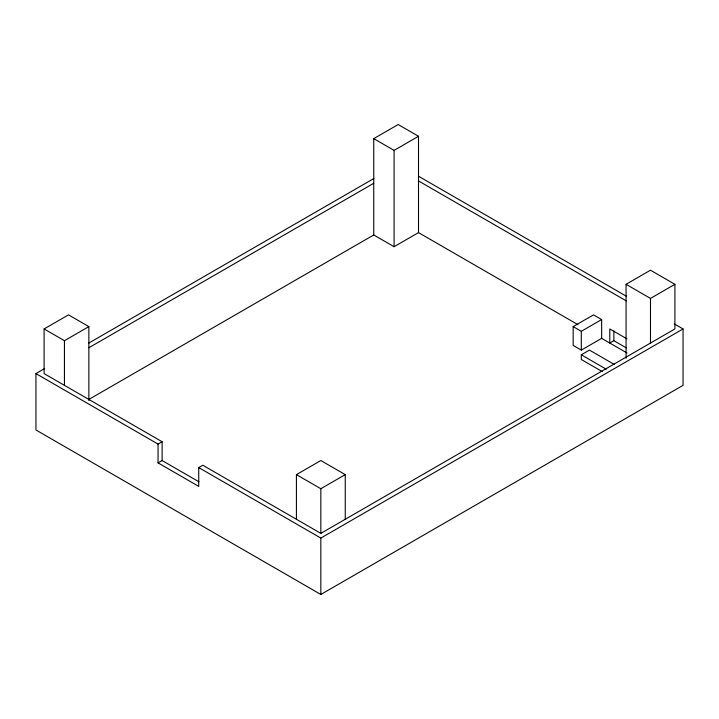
<?xml version="1.0" encoding="UTF-8"?>
<svg xmlns="http://www.w3.org/2000/svg" width="719" height="719" viewBox="0 0 719 719"><rect width="100%" height="100%" fill="white"/><g stroke="black" fill="none" stroke-linecap="round" stroke-linejoin="round"><path stroke-width="1.08" d="M198.938 481.793L162.117 460.537L162.117 441.736L44.093 373.601L44.093 328.951L68.512 314.859L88.859 326.606L88.859 400.537M88.922 399.404L373.745 234.969L373.745 138.632L398.164 124.531L418.512 136.277L418.512 232.614L577.959 324.673M44.093 328.951L64.44 340.698L88.859 326.606M373.745 138.632L394.093 150.379L418.512 136.277M674.296 323.901L683.05 328.951L683.05 385.348L320.836 594.469L35.95 429.989L35.95 373.601L44.686 368.55M88.392 343.322L373.889 178.492M88.922 347.717L373.745 183.273M373.745 234.969L394.093 246.716L418.512 232.614M35.95 373.601L158.045 444.09L162.117 441.736M158.045 444.09L158.045 462.883L162.117 460.537M158.045 462.883L198.741 486.386L198.741 467.584L202.812 465.238L320.836 533.372L674.907 328.951L674.907 284.311L650.488 270.209L626.069 284.311L626.069 358.242M296.417 519.28L296.417 474.63L320.836 460.537L345.255 474.63L345.255 519.28M601.65 338.352L581.303 350.099L573.169 345.399L573.169 326.606L593.517 314.859L601.65 319.56L601.65 338.352L627.031 353.002M573.169 326.606L581.303 331.306L601.65 319.56M296.417 474.63L320.836 488.731L345.255 474.63M626.069 284.311L650.488 298.412L674.907 284.311M602.369 371.66L581.303 359.5L581.303 354.8L589.445 350.099L614.341 364.479M626.312 347.888L613.864 340.707L609.793 343.053L609.793 328.951L627.031 338.91M198.741 467.584L320.836 538.073L683.05 328.951M418.584 176.263L626.653 296.399M418.512 180.927L626.222 300.848M581.303 354.8L606.207 369.18M650.488 298.412L650.488 343.053M613.864 330.947L613.864 340.707M581.303 331.306L581.303 350.099M394.093 150.379L394.093 246.716M320.836 488.731L320.836 533.372M320.836 538.073L320.836 594.469M64.44 340.698L64.44 385.348"/></g></svg>
